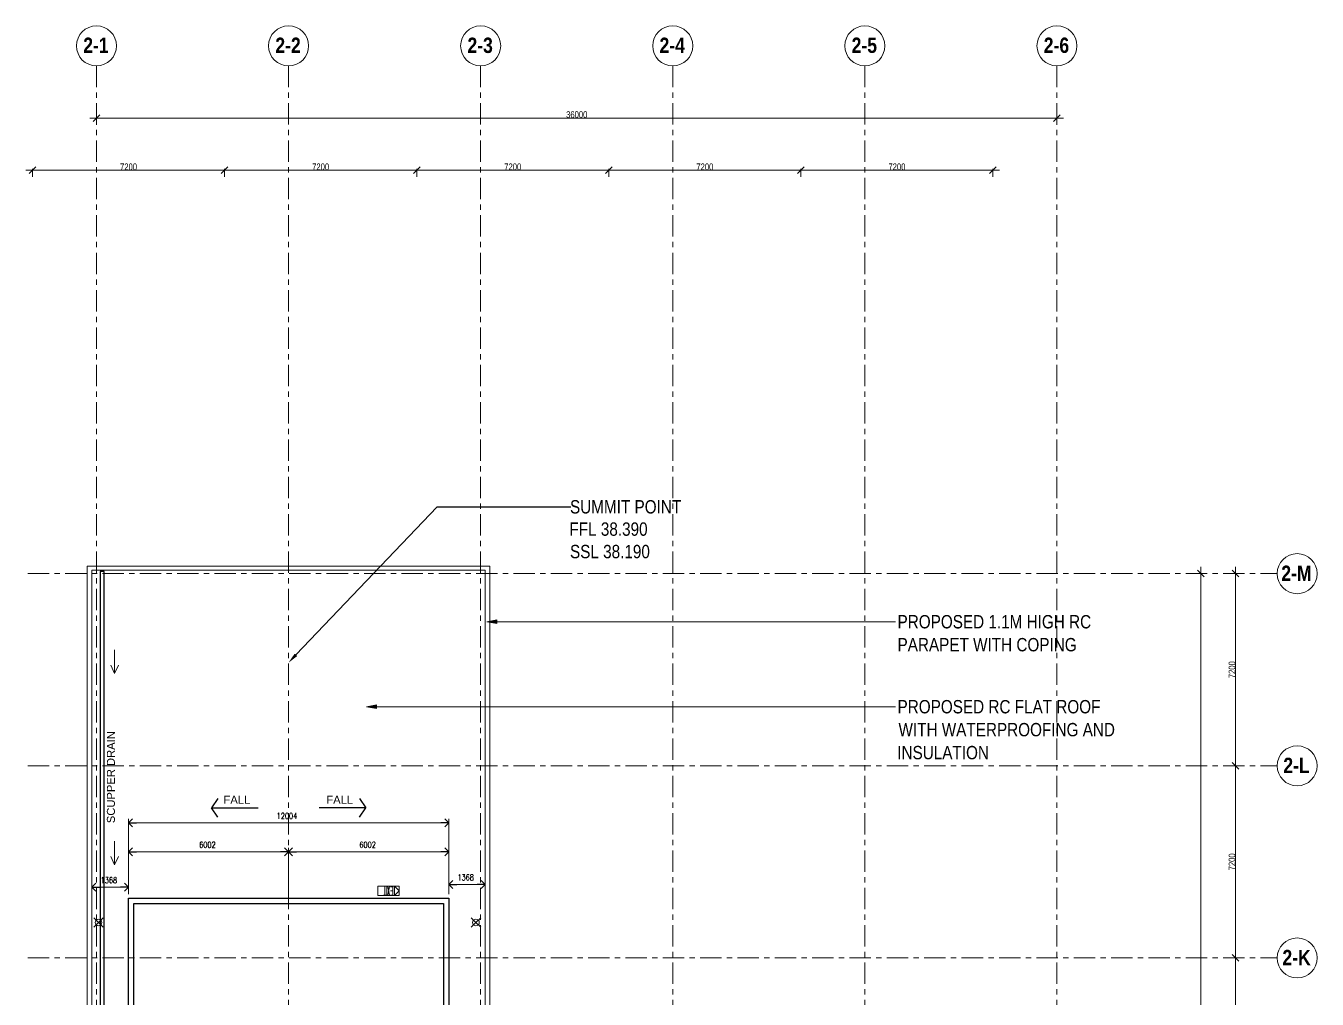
# Model space of a CAD drawing. Header units: millimetres. Extents: x 401980 to 1130603, y 21610 to 442280.
# Drawn here: x 910516 to 958917, y 168176 to 204649 of the extents above; entities that cross this region are included whole.
import ezdxf

# ---------------------------------------------------------------- set-up
doc = ezdxf.new("R2010")
doc.units = ezdxf.units.MM
doc.header["$LTSCALE"] = 100
doc.linetypes.add('IDA - Grid Line', pattern=[14, 8, -2, 2, -2])
doc.linetypes.add('IDA - Hidden 2-1', pattern=[750, 500, -250])
for name, color, linetype, lineweight in [('A-_ANOT----_A', 8, 'Continuous', 9), ('A-_ANOT----_A-2', 8, 'Continuous', 25), ('A-_ANOT----_D', 8, 'Continuous', 9), ('A-_ANOTTEXT_T', 8, 'Continuous', 9), ('A-_DETA----_E-4', 8, 'IDA - Hidden 2-1', 9), ('A-_DETA----_ED-1', 8, 'Continuous', 9), ('A-_WALL----_E', 8, 'Continuous', 9), ('E-_LIGT----_E', 8, 'Continuous', 9), ('S-_ANOTGRID_E', 8, 'Continuous', 9), ('S-_ANOTGRID_E-1', 8, 'IDA - Grid Line', 9)]:
    doc.layers.add(name, color=color, linetype=linetype, lineweight=lineweight)
doc.layers.add('E-P-Iso-DB', color=1, linetype='Continuous')
doc.layers.add('M-_DWAT FHP', color=1, linetype='Continuous')
doc.styles.add('Arial Narrow', font='ARIALN.TTF', dxfattribs={"height": 250})
doc.styles.add('Arial Narrow_1', font='ARIALN.TTF', dxfattribs={"height": 90})
doc.styles.add('Arial Narrow_B', font='ARIALNB.TTF', dxfattribs={"height": 230})
doc.styles.add('Arial_3', font='arial.ttf', dxfattribs={"height": 200})
doc.styles.add('TW_Romans', font='romans.shx', dxfattribs={"width": 0.8})

# ---------------------------------------------------------------- blocks, each defined once
blk = doc.blocks.new('Archi 3')
at = {"layer": 'A-_ANOTTEXT_T'}
for points in [[(927794, 182320), (928169, 182254), (928169, 182386)], [(923288, 179136), (923663, 179070), (923663, 179202)]]:
    blk.add_hatch(color=8, dxfattribs=at).paths.add_polyline_path(points)
at = {"color": 8, "linetype": 'ByBlock', "lineweight": -2}
for p, q in [((913289, 201318), (913039, 201068)), ((949039, 201068), (949289, 201318)), ((910891, 199361), (910641, 199111)), ((917841, 199111), (918091, 199361)), ((918091, 199361), (917841, 199111)), ((925041, 199111), (925291, 199361)), ((925291, 199361), (925041, 199111)), ((932241, 199111), (932491, 199361)), ((932491, 199361), (932241, 199111)), ((939441, 199111), (939691, 199361)), ((939691, 199361), (939441, 199111)), ((946641, 199111), (946891, 199361)), ((954678, 183996), (954428, 184246)), ((955978, 183996), (955728, 184246)), ((955728, 177046), (955978, 176796)), ((955978, 176796), (955728, 177046)), ((914362, 174778), (914512, 174928)), ((914512, 174628), (914362, 174778)), ((914362, 174778), (914662, 174778)), ((926366, 174778), (926066, 174778)), ((926216, 174928), (926366, 174778)), ((926366, 174778), (926216, 174628)), ((914362, 173701), (914512, 173851)), ((920214, 173851), (920364, 173701)), ((920364, 173701), (920514, 173851)), ((926216, 173851), (926366, 173701)), ((914512, 173551), (914362, 173701)), ((914362, 173701), (914662, 173701)), ((920364, 173701), (920064, 173701)), ((920364, 173701), (920214, 173551)), ((920514, 173551), (920364, 173701)), ((920364, 173701), (920664, 173701)), ((926366, 173701), (926066, 173701)), ((926366, 173701), (926216, 173551)), ((912994, 172373), (913144, 172523)), ((913144, 172223), (912994, 172373)), ((912994, 172373), (913294, 172373)), ((914362, 172373), (914062, 172373)), ((914212, 172523), (914362, 172373)), ((914362, 172373), (914212, 172223)), ((926366, 172479), (926516, 172629)), ((926516, 172329), (926366, 172479)), ((926366, 172479), (926666, 172479)), ((927734, 172479), (927434, 172479)), ((927584, 172629), (927734, 172479)), ((927734, 172479), (927584, 172329)), ((955728, 169846), (955978, 169596)), ((955978, 169596), (955728, 169846))]:
    blk.add_line(p, q, dxfattribs=at)
at = {"color": 8}
for p, q in [((913451, 184202), (913301, 184202)), ((913301, 184202), (913301, 104852)), ((913451, 104852), (913451, 184202)), ((914362, 171966), (926366, 171966)), ((914362, 122120), (914362, 171966)), ((926366, 171966), (926366, 122120)), ((914562, 171766), (926166, 171766)), ((914562, 122320), (914562, 171766)), ((926166, 171766), (926166, 122320))]:
    blk.add_line(p, q, dxfattribs=at)
at = {"layer": 'A-_ANOT----_A-2', "color": 8}
for p, q in [((917707, 175702), (917471, 175349)), ((917707, 175702), (917471, 175349)), ((923021, 175702), (923257, 175349)), ((923021, 175702), (923257, 175349)), ((917471, 175349), (919221, 175349)), ((917709, 174997), (917471, 175349)), ((917471, 175349), (919221, 175349)), ((917709, 174997), (917471, 175349)), ((923257, 175349), (921507, 175349)), ((923257, 175349), (921507, 175349)), ((923019, 174997), (923257, 175349))]:
    blk.add_line(p, q, dxfattribs=at)
at = {"layer": 'A-_ANOT----_D', "color": 8}
for p, q in [((912914, 201193), (949414, 201193)), ((913164, 201245), (913164, 200943)), ((949164, 201245), (949164, 200943)), ((910516, 199236), (918216, 199236)), ((910766, 199288), (910766, 198986)), ((917716, 199236), (925416, 199236)), ((917966, 199288), (917966, 198986)), ((917966, 199288), (917966, 198986)), ((924916, 199236), (932616, 199236)), ((925166, 199288), (925166, 198986)), ((925166, 199288), (925166, 198986)), ((932116, 199236), (939816, 199236)), ((932366, 199288), (932366, 198986)), ((932366, 199288), (932366, 198986)), ((939316, 199236), (947016, 199236)), ((939566, 199288), (939566, 198986)), ((939566, 199288), (939566, 198986)), ((946766, 199288), (946766, 198986)), ((954605, 184121), (954303, 184121)), ((954553, 184371), (954553, 104671)), ((955905, 184121), (955603, 184121)), ((955853, 184371), (955853, 176671)), ((955853, 177171), (955853, 169471)), ((955905, 176921), (955603, 176921)), ((955905, 176921), (955603, 176921)), ((955853, 169971), (955853, 162271)), ((955905, 169721), (955603, 169721)), ((955905, 169721), (955603, 169721))]:
    blk.add_line(p, q, dxfattribs=at)
at = {"layer": 'A-_ANOTTEXT_T', "color": 8, "linetype": 'ByBlock', "lineweight": -2}
for p, q in [((920640, 181077), (925939, 186631)), ((925939, 186631), (930939, 186631))]:
    blk.add_line(p, q, dxfattribs=at)
at = {"layer": 'A-_ANOTTEXT_T', "color": 8}
for p, q in [((928169, 182386), (927794, 182320)), ((927794, 182320), (928169, 182254)), ((927794, 182320), (943108, 182320)), ((928169, 182254), (928169, 182386)), ((923663, 179202), (923288, 179136)), ((923288, 179136), (923663, 179070)), ((923288, 179136), (943108, 179136)), ((923663, 179070), (923663, 179202))]:
    blk.add_line(p, q, dxfattribs=at)
blk.add_solid([(920688, 181031), (920364, 180787), (920592, 181123)], dxfattribs=at)
at = {"layer": 'A-_DETA----_E-4', "color": 8}
for p, q in [((913843, 180382), (913843, 181262)), ((913843, 180382), (913843, 181262)), ((913843, 180382), (913699, 180691)), ((913843, 180382), (913699, 180691)), ((913843, 180382), (913987, 180691)), ((913843, 180382), (913987, 180691)), ((913843, 173215), (913843, 174095)), ((913843, 173215), (913843, 174095)), ((913843, 173215), (913699, 173524)), ((913843, 173215), (913699, 173524)), ((913843, 173215), (913987, 173524)), ((913843, 173215), (913987, 173524))]:
    blk.add_line(p, q, dxfattribs=at)
at = {"layer": 'A-_DETA----_ED-1', "color": 8}
for p, q in [((923969, 172073), (923969, 172395)), ((924049, 172070), (924049, 172395)), ((924153, 172070), (924090, 172395)), ((924090, 172070), (924153, 172395)), ((924268, 172390), (924188, 172390)), ((924268, 172072), (924268, 172390)), ((923919, 172073), (924019, 172073)), ((924188, 172232), (924268, 172232)), ((924188, 172072), (924268, 172072)), ((913062, 171222), (913239, 171046)), ((913062, 170869), (913239, 171046)), ((913416, 171222), (913239, 171046)), ((913416, 170869), (913239, 171046)), ((927212, 171222), (927389, 171046)), ((927212, 170869), (927389, 171046)), ((927566, 171222), (927389, 171046)), ((927566, 170869), (927389, 171046))]:
    blk.add_line(p, q, dxfattribs=at)
for centre in [(913239, 171046), (927389, 171046)]:
    blk.add_circle(centre, 125, dxfattribs=at)
at = {"layer": 'A-_WALL----_E', "color": 8}
for p, q in [((912814, 104646), (912814, 184396)), ((913039, 184396), (912814, 184396)), ((912994, 184246), (912994, 104796)), ((927734, 184246), (912994, 184246)), ((913039, 184396), (927689, 184396)), ((927914, 184396), (927689, 184396)), ((927734, 165671), (927734, 184246)), ((927914, 184396), (927914, 165821))]:
    blk.add_line(p, q, dxfattribs=at)
at = {"layer": 'E-_LIGT----_E', "color": 8}
for p, q in [((923704, 172057), (923704, 172407)), ((923704, 172407), (924504, 172407)), ((924329, 172057), (924329, 172407)), ((924329, 172407), (924504, 172232)), ((924504, 172407), (924504, 172057)), ((924504, 172057), (923704, 172057)), ((924504, 172232), (924329, 172057))]:
    blk.add_line(p, q, dxfattribs=at)
at = {"layer": 'M-_DWAT FHP', "color": 8, "lineweight": 13}
for p, q in [((914362, 172116), (914362, 174928)), ((914662, 174778), (926066, 174778)), ((926366, 172116), (926366, 174928)), ((914362, 172116), (914362, 173851)), ((920364, 172116), (920364, 173851)), ((926366, 172116), (926366, 173851)), ((914662, 173701), (920064, 173701)), ((920664, 173701), (926066, 173701)), ((912994, 172116), (912994, 172523)), ((914062, 172373), (913294, 172373)), ((914362, 172116), (914362, 172523)), ((926366, 172116), (926366, 172629)), ((926666, 172479), (927434, 172479)), ((927734, 172116), (927734, 172629))]:
    blk.add_line(p, q, dxfattribs=at)
at = {"layer": 'S-_ANOTGRID_E', "color": 8}
for centre in [(913164, 203899), (920364, 203899), (927564, 203899), (934764, 203899), (941964, 203899), (949164, 203899), (958167, 184121), (958167, 176921), (958167, 169721)]:
    blk.add_circle(centre, 750, dxfattribs=at)
at = {"layer": 'S-_ANOTGRID_E-1', "color": 8}
for p, q in [((913164, 203149), (913164, 100314)), ((920364, 203149), (920364, 100314)), ((927564, 203149), (927564, 100314)), ((934764, 203149), (934764, 100314)), ((941964, 203149), (941964, 100314)), ((949164, 203149), (949164, 100314)), ((910592, 184121), (957417, 184121)), ((910592, 176921), (957417, 176921)), ((910592, 169721), (957417, 169721))]:
    blk.add_line(p, q, dxfattribs=at)
at = {"layer": 'A-_ANOT----_A', "color": 8, "style": 'Arial_3'}
for s, rotation, p in [('SCUPPER DRAIN', 90, (913855, 174771)), ('SCUPPER DRAIN', 90, (913855, 174771)), ('FALL', 360, (921781, 175500)), ('FALL', 360, (921781, 175500))]:
    blk.add_text(s, height=300, rotation=rotation, dxfattribs=at).set_placement(p)
blk.add_text('FALL', height=300, dxfattribs=at).set_placement((917926, 175500))
blk.add_text('FALL', height=300, dxfattribs=at).set_placement((917926, 175500))
at = {"layer": 'A-_ANOT----_A-2', "color": 8, "style": 'TW_Romans', "width": 0.8}
for s, p in [('12004', (919918, 174928)), ('6002', (917016, 173851)), ('6002', (923018, 173851)), ('1368', (926694, 172629)), ('1368', (913322, 172523))]:
    blk.add_text(s, height=225, dxfattribs=at).set_placement(p)
at = {"layer": 'A-_ANOT----_D', "color": 8, "style": 'Arial Narrow'}
for s, p in [('36000', (930767, 201198)), ('7200', (914048, 199241)), ('7200', (921248, 199241)), ('7200', (928448, 199241)), ('7200', (935648, 199241)), ('7200', (942848, 199241))]:
    blk.add_text(s, height=250, dxfattribs=at).set_placement(p)
for p in [(955848, 180203), (955848, 173003)]:
    blk.add_text('7200', height=250, rotation=90, dxfattribs=at).set_placement(p)
at = {"layer": 'A-_ANOTTEXT_T', "color": 8, "style": 'Arial Narrow_1'}
for s, p in [('SUMMIT POINT', (930913, 186376)), ('FFL 38.390', (930891, 185541)), ('SSL 38.190', (930913, 184699)), ('PROPOSED 1.1M HIGH RC', (943189, 182070)), ('PARAPET WITH COPING', (943189, 181210)), ('PROPOSED RC FLAT ROOF', (943189, 178886)), ('WITH WATERPROOFING AND', (943225, 178026)), ('INSULATION', (943179, 177166))]:
    blk.add_text(s, height=500, dxfattribs=at).set_placement(p)
at = {"layer": 'S-_ANOTGRID_E', "color": 8, "style": 'Arial Narrow_B'}
for s, p in [('2-1', (912668, 203633)), ('2-2', (919868, 203633)), ('2-3', (927068, 203633)), ('2-4', (934268, 203633)), ('2-5', (941468, 203633)), ('2-6', (948668, 203633)), ('2-M', (957573, 183848)), ('2-L', (957648, 176648)), ('2-K', (957614, 169448))]:
    blk.add_text(s, height=575, dxfattribs=at).set_placement(p)

msp = doc.modelspace()

# ---------------------------------------------------------------- block references
at = {"layer": 'E-P-Iso-DB', "color": 8}
msp.add_blockref('Archi 3', (0, 0), dxfattribs=at)

doc.saveas('drawing.dxf')
